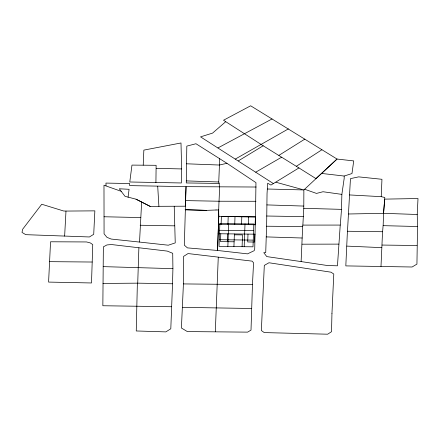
<?xml version="1.0" encoding="UTF-8"?>
<svg xmlns="http://www.w3.org/2000/svg" width="440" height="440" viewBox="0 0 440 440"><rect width="100%" height="100%" fill="white"/><g stroke="black" fill="none" stroke-linecap="round" stroke-linejoin="round"><path stroke-width="0.66" d="M266.635 226.243L267.041 193.562L267.685 183.244L270.947 185.059L298.942 167.931L315.948 178.602L337.04 159.049L353.722 160.913L351.978 173.553L344.157 176.038L321.536 173.426M417.543 226.501L416.933 264.11L412.099 267.003L345.818 265.898L347.424 231.253L382.608 231.732L383.108 225.654L417.599 226.523L417.23 214.489L418 198.528L384.709 199.128L383.554 213.323L383.163 225.676M183.425 283.921L183.557 256.421L188.056 253.561L252.115 261.135L253.567 262.774L252.456 284.614L251.009 330.11L247.61 332.129L187.341 331.584L181.412 328.009L183.425 283.921L252.456 284.614M171.49 306.741L102.85 305.745L103.362 246.873L106.92 244.937L111.513 244.547L167.239 251.091L172.716 253.303L172.915 268.659L172.53 283.773L170.803 328.784L165.853 331.887L136.251 330.968L137.341 284.499L137.726 283.157L138.875 247.852M302.858 225.121L303.782 208.323L303.87 189.937L337.04 159.049L250.657 105.798L223.509 120.236L263.175 145.772L298.942 167.931M218.818 216.469C218.257 205.458 219.995 194.436 219.186 183.441L186.274 182.952L186.813 146.119L195.96 143.737L226.963 163.312L255.959 182.633L255.475 216.92L218.763 216.447L218.609 209.968M340.241 225.049L337.464 265.804L327.541 265.546L301.114 261.58L302.665 226.54M143.226 165.121L143.847 150.112L180.994 142.978L181.643 168.933L181.379 182.969L129.778 181.99L131.967 165.094L156.123 165.303L155.92 182.639M221.122 224.345L221.403 216.486L255.42 216.898L254.727 248.518L254.177 250.679L247.528 253.864L217.531 250.465L187.435 247.885L184.322 245.168L186.038 186.654L256.163 187.022M301.114 261.58L266.783 256.597L263.764 252.659L265.727 252.588L266.579 226.221L302.72 226.562L302.803 225.099L340.296 225.071L341.506 209.363L341.864 194.381L344.201 178.239L344.157 176.038M92.197 262.031L92.736 244.58L90.31 242.924L86.57 241.951L50.55 241.78L48.587 282.084L91.498 282.97L92.197 262.031L49.577 261.657M219.186 183.441L218.752 181.984L219.709 158.637M220.781 233.772L220.495 241.626L234.102 241.791M227.299 241.709L227.585 233.855M227.926 224.428L228.206 216.568M227.854 246.516L228.679 223.674M233.926 246.593L234.388 233.937M234.729 224.51L235.01 216.651M241.532 224.587L241.813 216.733M242.094 246.686L242.517 234.905L234.355 234.806M244.184 246.714L245.009 223.872M247.995 234.097L247.709 241.956L254.513 242.039L254.799 234.179M248.336 224.67L248.617 216.816M255.14 224.752L255.42 216.898M380.996 266.442L382.553 231.71M174.224 206.382L175.241 242.891L168.322 245.207L139.524 242.066L141.647 202.037L135.96 199.166L125.043 196.345L121.171 191.301M348.541 213.989L383.554 213.323L384.819 197.489L381.233 196.669L381.953 179.295L358.644 176.869L350.455 178.635L347.479 231.275M215.314 331.771L218.268 257.191M64.636 236.093L65.984 211.068L94.859 210.859L93.715 234.316L89.408 236.968L25.762 234.663L22 232.414L22.688 229.202L41.74 204.243L63.619 210.991L65.984 211.068M128.073 197.219L129.074 189.299L119.312 188.788L121.226 191.323L103.983 185.235L104.071 233.833L106.959 237.341L111.177 239.052L139.524 242.066M225.709 121.704L212.548 133.122L200.547 136.857L273.499 183.639M296.28 166.331L321.882 149.781M278.911 155.37L304.854 139.101M238.326 160.886L263.175 145.772M255.739 172.183L281.572 157.239M288.404 128.882L235.296 159.077M272.024 118.976L217.998 147.906M226.963 163.312L219.329 165.028L186.478 163.796M216.051 209.99L206.481 210.364L185.108 209.732L206.536 210.386M381.233 196.669L349.531 194.937M102.971 283.437L137.726 283.157L172.53 283.773M302.088 244.195L338.882 244.118M215.996 209.968L218.664 209.99M255.937 201.284L219.071 201.234L185.515 200.602M158.846 206.311L185.279 206.206L186.038 186.654L129.668 185.614L129.663 183.535L105.941 183.084L106.04 185.74M267.427 189.013L303.87 189.937L275.924 182.237M218.477 224.312L255.25 224.757M219.621 230.274L253.583 230.687M218.136 233.739L255.041 234.185M219.28 239.701L253.242 240.114M382.08 245.058L416.966 245.509M251.691 308.495L182.49 307.351M266.662 216.018L303.364 216.623M140.145 225.242L174.587 225.836M104.038 216.761L140.8 217.564M156.25 168.35L181.643 168.933M303.782 208.323L341.506 209.363M172.915 268.659L103.191 266.629M266.865 204.908L303.716 206.063M266.233 236.902L302.181 238.007M186.274 180.895L218.752 181.984M383.554 213.323L417.23 214.489M346.841 246.109L381.799 247.643M341.864 194.381L323.015 191.741L316.486 193.413L304.695 189.272M136.015 199.188L150.183 206.388M141.647 202.037L150.128 206.365L158.901 206.333L157.707 186.263M218.763 216.447L217.531 250.465L218.763 216.447M331.952 313.594L331.529 331.7L327.657 334.202L264.237 332.585L261.365 330.539L264.308 265.392L268.972 262.757L331.012 272.19L333.779 274.043L331.952 313.594M219.863 223.564L219.038 246.411L253 246.818L253.825 223.977L219.863 223.564"/></g></svg>
